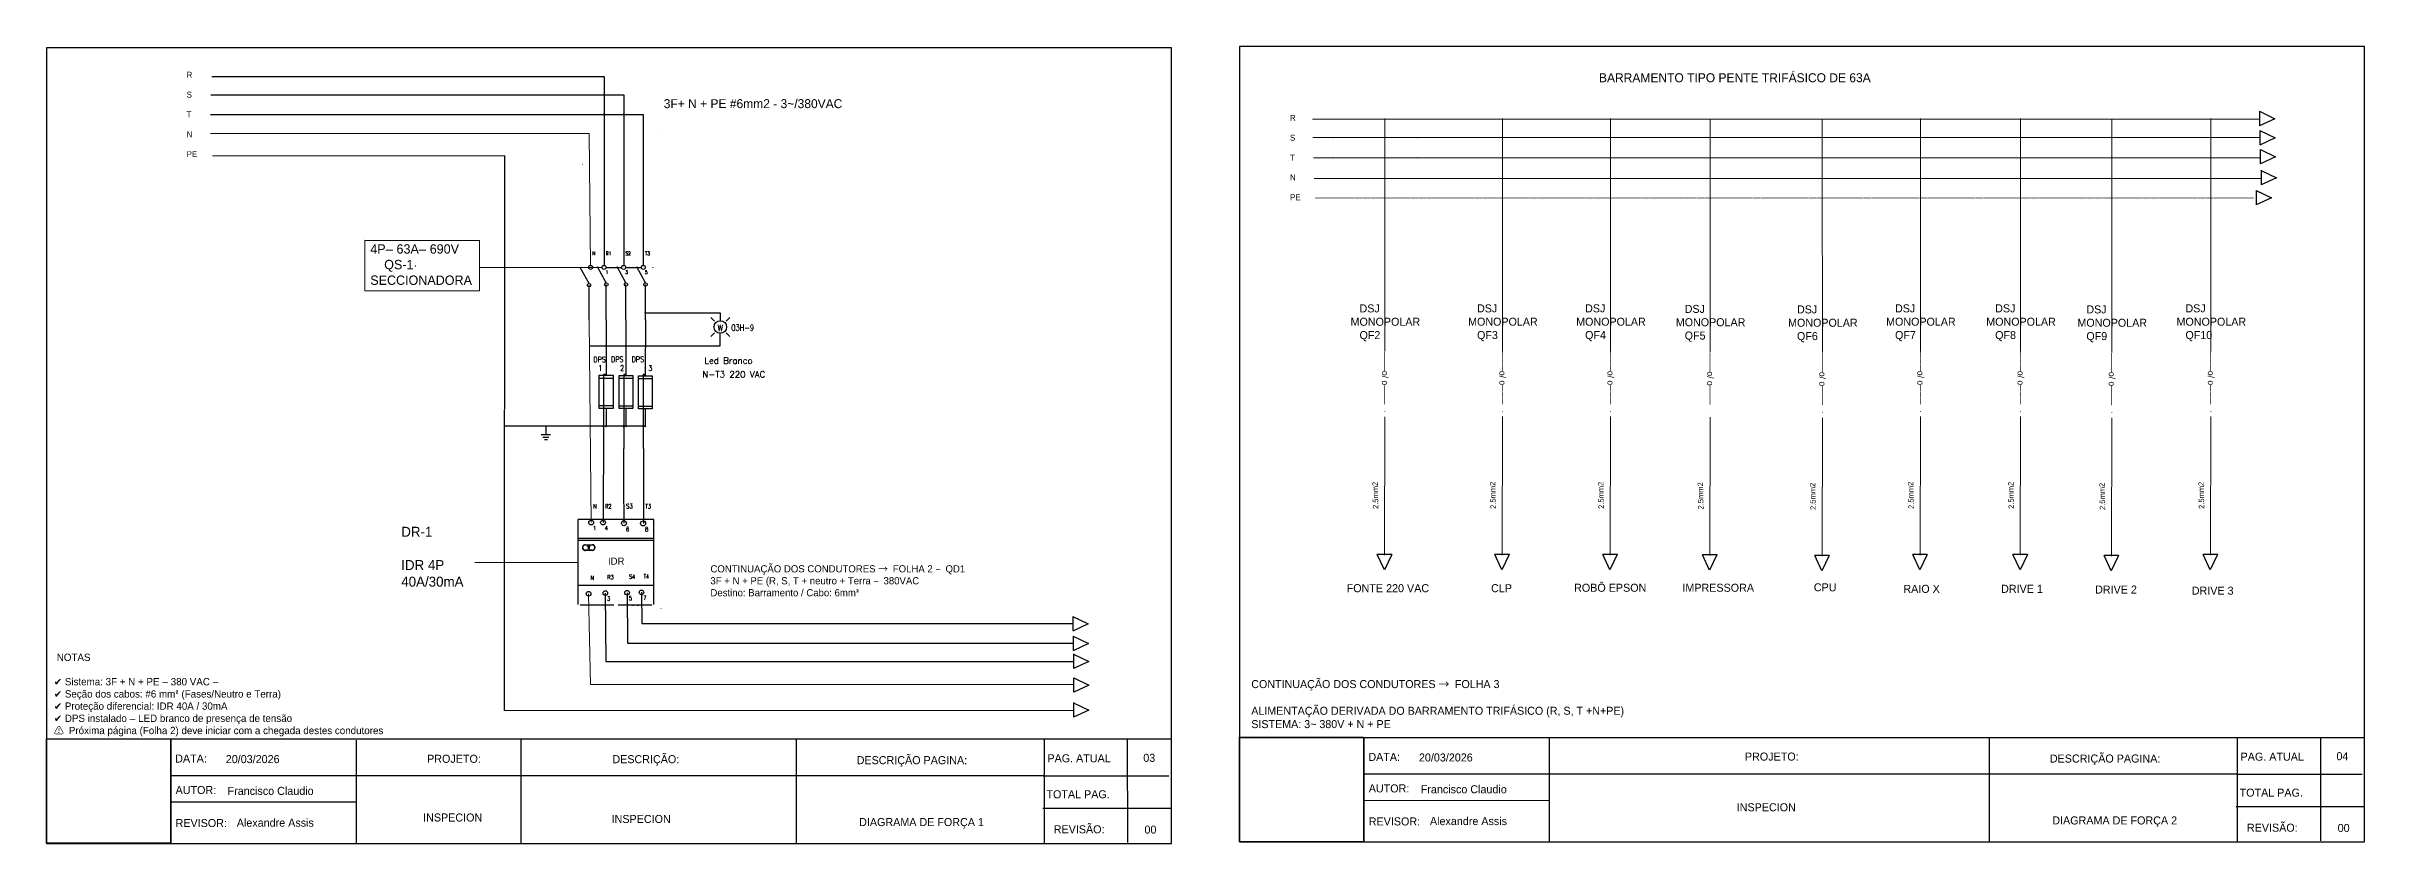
# Model space of a CAD drawing. Extents: x -891 to 6596, y -1 to 298.
# Drawn here: x 0 to 865, y 0 to 298 of the extents above; entities that cross this region are included whole.
import ezdxf
from ezdxf.enums import TextEntityAlignment as Align

# ---------------------------------------------------------------- set-up
doc = ezdxf.new("R2010")
doc.units = 0
doc.header["$MEASUREMENT"] = 0
doc.linetypes.add('HIDDEN2', pattern=[0.1875, 0.125, -0.0625])
for name, color, linetype in [('BLU_BLU', 7, 'Continuous'), ('DESC', 1, 'Continuous'), ('LOC', 8, 'Continuous'), ('POS', 3, 'Continuous'), ('RED_2.5mm^2', 1, 'Continuous'), ('SYMS', 7, 'Continuous'), ('TAGS', 51, 'Continuous'), ('TERMS', 4, 'Continuous')]:
    doc.layers.add(name, color=color, linetype=linetype)
doc.styles.add('WD', font='romans.shx')
picture_1 = doc.add_image_def('image1.png', size_in_pixel=(222, 187))

# ---------------------------------------------------------------- blocks, each defined once
blk = doc.blocks.new('VT0W02')
blk.add_circle((0, 0), 0.0699)
at = {"style": 'WD', "flags": 1}
for tag, p, height in [('X4TERM01', (-0.07, 0), 0.0125), ('X4TERMDESC01', (-0.055, -0.023), 0.025), ('X2TERMDESC01', (-0.006, 0.029), 0.025), ('STRIPSEQ', (0, 0), 0.00125), ('X2TERM01', (0, 0.07), 0.0125), ('X1TERMDESC01', (0.039, -0.003), 0.025), ('X1TERM01', (0.07, 0), 0.0125), ('LINKTERM', (0, -0.002), 0.00125), ('X8TERM01', (0, -0.07), 0.0125), ('X8TERMDESC01', (0, -0.054), 0.025)]:
    blk.add_attdef(tag, p, '', height=height, dxfattribs=at)
at = {"linetype": 'Continuous', "style": 'WD'}
for tag, p, height, width, flags in [('WIRENO', (0.062, 0.094), 0.125, 0.8, 8), ('TAGSTRIP', (0.053, -0.229), 0.125, 0.9, 8), ('DESC2', (0.053, -0.541), 0.125, 0.8, 8), ('DESC3', (0.053, -0.698), 0.125, 0.8, 8), ('CAT', (0.213, -0.406), 0.109, 0.8, 1)]:
    blk.add_attdef(tag, p, '', height=height, dxfattribs=dict(at, width=width, flags=flags))
at = {"style": 'WD'}
for tag, p, width in [('INST', (0.062, 0.42), 0.7), ('LOC', (0.062, 0.25), 0.7), ('DESC1', (0.053, -0.385), 0.8)]:
    blk.add_attdef(tag, p, '', height=0.125, dxfattribs=dict(at, width=width))
at = {"linetype": 'Continuous', "style": 'WD', "width": 0.8, "flags": 1}
blk.add_attdef('MFG', text='', height=0.109, dxfattribs=at).set_placement((0.088, -0.406), align=Align.RIGHT)
at = {"style": 'WD', "width": 0.7, "flags": 1}
blk.add_attdef('ASSYCODE', (0.062, -0.281), '', height=0.01, dxfattribs=at)
blk = doc.blocks.new('VFU0')
for p, q in [((-0.078, -0.188), (-0.078, 0.188)), ((-0.078, 0.188), (0.078, 0.188)), ((-0.078, 0.156), (0.078, 0.156)), ((0.078, 0.188), (0.078, -0.188)), ((-0.078, -0.156), (0.078, -0.156)), ((0.078, -0.188), (-0.078, -0.188))]:
    blk.add_line(p, q)
at = {"linetype": 'Continuous', "style": 'WD'}
for tag, height, flags, p in [('TERM01', 0.0625, 8, (-0.055, 0.207)), ('ASSYCODE', 0.01, 9, (-0.078, -0.105)), ('MFG', 0.01, 9, (-0.08, -0.088)), ('CAT', 0.01, 9, (-0.08, -0.073))]:
    blk.add_attdef(tag, text='', height=height, dxfattribs=dict(at, flags=flags)).set_placement(p, align=Align.RIGHT)
at = {"style": 'WD', "width": 0.7}
blk.add_attdef('RATING1', text='', height=0.0938, rotation=90, dxfattribs=at).set_placement((0, 0), align=Align.MIDDLE_CENTER)
at = {"color": 7, "style": 'WD', "flags": 1}
for tag, p in [('X2TERM01', (0, 0.188)), ('X8TERM02', (0, -0.188))]:
    blk.add_attdef(tag, p, '', height=0.01, dxfattribs=at)
at = {"style": 'WD', "width": 0.7}
for tag, p in [('INST', (0.185, 0.163)), ('LOC', (0.185, 0.078)), ('DESC1', (0.18, -0.103)), ('DESC2', (0.18, -0.197)), ('DESC3', (0.18, -0.281))]:
    blk.add_attdef(tag, p, '', height=0.0625, dxfattribs=at)
at = {"linetype": 'Continuous', "style": 'WD', "flags": 8}
blk.add_attdef('TERM02', text='', height=0.0625, dxfattribs=at).set_placement((-0.041, -0.213), align=Align.TOP_RIGHT)
at = {"style": 'WD', "flags": 9}
blk.add_attdef('FAMILY', text='', height=0.01, dxfattribs=at).set_placement((-0.08, -0.036), align=Align.RIGHT)
blk = doc.blocks.new('VLT1W')
for p, q in [((-0.115, 0.115), (-0.186, 0.186)), ((0.115, 0.115), (0.186, 0.186)), ((-0.115, -0.115), (-0.186, -0.186)), ((0.115, -0.115), (0.186, -0.186))]:
    blk.add_line(p, q)
blk.add_circle((0, 0), 0.125)
at = {"linetype": 'Continuous', "style": 'WD'}
for tag, height, flags, p in [('TERM01', 0.125, 8, (-0.031, 0.219)), ('MFG', 0.01, 9, (-0.221, -0.149)), ('CAT', 0.01, 9, (-0.221, -0.134))]:
    blk.add_attdef(tag, text='', height=height, dxfattribs=dict(at, flags=flags)).set_placement(p, align=Align.RIGHT)
at = {"style": 'WD'}
blk.add_attdef('COLOR', text='', height=0.125, dxfattribs=at).set_placement((0, 0), align=Align.MIDDLE)
at = {"style": 'WD', "flags": 1}
for tag, p in [('X2TERM01', (0, 0.125)), ('X8TERM02', (0, -0.125))]:
    blk.add_attdef(tag, p, '', height=0.0125, dxfattribs=at)
at = {"style": 'WD'}
for tag, p, width in [('TAG1', (0.2, -0.098), 0.9), ('DESC1', (-0.256, -0.931), 0.9), ('WDTAGALT', (-0.25, -1.25), 0.7)]:
    blk.add_attdef(tag, p, '', height=0.125, dxfattribs=dict(at, width=width))
at = {"linetype": 'Continuous', "style": 'WD', "flags": 8}
blk.add_attdef('TERM02', text='', height=0.125, dxfattribs=at).set_placement((-0.031, -0.219), align=Align.TOP_RIGHT)
at = {"linetype": 'Continuous', "style": 'WD', "flags": 9}
blk.add_attdef('ASSYCODE', text='', height=0.01, dxfattribs=at).set_placement((-0.24, -0.093), align=Align.CENTER)
at = {"style": 'WD', "flags": 9}
blk.add_attdef('FAMILY', text='', height=0.01, dxfattribs=at).set_placement((-0.219, -0.117), align=Align.RIGHT)
at = {"style": 'WD'}
for tag, width, p in [('INST', 0.7, (0.281, -0.147)), ('LOC', 0.7, (0.281, -0.317)), ('DESC2', 0.9, (-0.256, -0.963))]:
    blk.add_attdef(tag, text='', height=0.125, dxfattribs=dict(at, width=width)).set_placement(p, align=Align.TOP_LEFT)
blk = doc.blocks.new('WDDOT')
for radius in [0.72, 0.449, 0.223]:
    blk.add_circle((0, 0), radius)
blk = doc.blocks.new('VGND2')
for p, q in [((0.09375, 0), (-0.09375, 0)), ((-0.0625, -0.046875), (0.0625, -0.046875)), ((-0.03125, -0.09375), (0.03125, -0.09375))]:
    blk.add_line(p, q)
at = {"style": 'WD', "flags": 1}
blk.add_attdef('X2TERM01', (0, 0), '', height=0.01, dxfattribs=at)

msp = doc.modelspace()

# ---------------------------------------------------------------- linework, layer by layer
for p, q in [((420, 297), (0, 297)), ((0, 297), (0, 0)), ((420, 0), (420, 297)), ((865.431, 297.604), (445.431, 297.604)), ((445.431, 297.604), (445.431, 0.604)), ((865.431, 0.604), (865.431, 297.604)), ((202.569, 209.1), (199.287, 215.008)), ((202.569, 195.315), (202.569, 208.444)), ((209.01, 209.339), (205.728, 215.247)), ((209.01, 195.554), (209.01, 208.683)), ((216.338, 209.339), (213.056, 215.247)), ((216.338, 195.554), (216.338, 208.683)), ((223.666, 209.339), (220.383, 215.247)), ((223.666, 195.554), (223.666, 208.683)), ((46.549, 0.12), (46.549, 38.761)), ((115.731, -0.068), (115.722, 38.602)), ((177.172, 0.025), (177.188, 38.737)), ((280, 0), (279.986, 38.834)), ((403.651, 0.332), (403.627, 39.058)), ((491.981, 0.724), (491.98, 39.365)), ((561.162, 0.536), (561.153, 39.206)), ((725.431, 0.604), (725.418, 39.438)), ((849.083, 0.937), (849.059, 39.663)), ((0, 0), (420, 0)), ((445.431, 0.604), (865.431, 0.604))]:
    msp.add_line(p, q)
at = {"color": 242, "true_color": 0xcd2027}
for p, q in [((826.18, 273.393), (826.18, 267.98)), ((826.2, 273.361), (831.893, 270.603)), ((831.893, 270.603), (826.2, 267.96)), ((826.327, 266.19), (826.327, 260.777)), ((826.347, 266.158), (832.04, 263.4)), ((832.04, 263.4), (826.347, 260.756)), ((826.474, 259.134), (826.474, 253.72)), ((826.494, 259.102), (832.187, 256.344)), ((832.187, 256.344), (826.494, 253.7)), ((499.473, 102.188), (496.828, 107.88)), ((502.261, 107.902), (496.848, 107.9)), ((502.229, 107.881), (499.473, 102.188)), ((543.344, 102.21), (540.699, 107.902)), ((546.133, 107.924), (540.719, 107.922)), ((546.101, 107.903), (543.344, 102.21)), ((583.683, 102.21), (581.037, 107.902)), ((586.471, 107.924), (581.057, 107.922)), ((586.439, 107.903), (583.683, 102.21)), ((620.873, 102.013), (618.228, 107.705)), ((623.661, 107.727), (618.248, 107.725)), ((623.629, 107.707), (620.873, 102.013)), ((662.786, 101.816), (660.14, 107.508)), ((665.574, 107.531), (660.161, 107.529)), ((665.542, 107.51), (662.786, 101.816)), ((699.386, 102.21), (696.74, 107.902)), ((702.174, 107.924), (696.76, 107.922)), ((702.142, 107.903), (699.386, 102.21)), ((736.773, 102.21), (734.127, 107.902)), ((739.561, 107.924), (734.147, 107.922)), ((739.529, 107.903), (736.773, 102.21)), ((770.815, 101.816), (768.169, 107.508)), ((773.603, 107.531), (768.189, 107.529)), ((773.571, 107.51), (770.815, 101.816)), ((807.808, 102.21), (805.163, 107.902)), ((810.597, 107.924), (805.183, 107.922)), ((810.565, 107.903), (807.808, 102.21)), ((383.125, 84.745), (383.125, 79.332)), ((383.146, 84.713), (388.839, 81.955)), ((388.839, 81.955), (383.146, 79.312)), ((383.32, 77.409), (383.32, 71.995)), ((383.34, 77.377), (389.033, 74.619)), ((389.033, 74.619), (383.34, 71.975)), ((383.375, 70.745), (383.375, 65.331)), ((383.396, 70.713), (389.089, 67.954)), ((389.089, 67.954), (383.396, 65.311))]:
    msp.add_line(p, q, dxfattribs=at)
at = {"color": 146, "true_color": 0x105689}
for p, q in [((826.769, 251.337), (826.769, 245.923)), ((826.789, 251.304), (832.482, 248.546)), ((832.482, 248.546), (826.789, 245.903)), ((383.478, 61.893), (383.478, 56.479)), ((383.499, 61.861), (389.191, 59.102)), ((389.191, 59.102), (383.499, 56.459))]:
    msp.add_line(p, q, dxfattribs=at)
at = {"color": 114, "true_color": 0x139b48}
for p, q in [((824.921, 243.845), (824.921, 238.432)), ((824.941, 243.813), (830.634, 241.055)), ((830.634, 241.055), (824.941, 238.412)), ((383.455, 52.574), (383.455, 47.16)), ((383.476, 52.542), (389.168, 49.784)), ((389.168, 49.784), (383.476, 47.14))]:
    msp.add_line(p, q, dxfattribs=at)
at = {"color": 7, "linetype": 'Continuous'}
for p, q in [((198.503, 89.197), (198.503, 121.01)), ((226.781, 121.01), (198.503, 121.01)), ((198.503, 113.94), (226.781, 113.94)), ((226.781, 113.155), (198.503, 113.155)), ((226.781, 89.197), (226.781, 121.01)), ((201.154, 111.523), (203.746, 111.523)), ((201.154, 111.444), (203.749, 111.444)), ((203.749, 109.481), (201.154, 109.481)), ((203.746, 109.402), (201.154, 109.402)), ((202.019, 110.811), (202.019, 110.981)), ((202.019, 110.981), (202.885, 110.981)), ((202.348, 110.811), (202.019, 110.811)), ((202.348, 109.944), (202.348, 110.811)), ((202.554, 109.944), (202.348, 109.944)), ((202.554, 110.811), (202.554, 109.944)), ((202.885, 110.811), (202.554, 110.811)), ((202.885, 110.981), (202.885, 110.811)), ((226.781, 96.267), (198.503, 96.267)), ((206.386, 88.991), (199.294, 89.001)), ((211.842, 89.001), (206.363, 89.001)), ((206.538, 89.001), (206.538, 89.197)), ((220.534, 89.002), (213.433, 89.001)), ((219.087, 89.001), (219.087, 89.197)), ((219.297, 89.197), (219.297, 89.001)), ((220.475, 89.001), (220.475, 89.197)), ((225.981, 89.001), (220.502, 89.001)), ((220.677, 89.001), (220.677, 89.197))]:
    msp.add_line(p, q, dxfattribs=at)
at = {"linetype": 'Continuous'}
for p, q in [((0.159, 39.015), (419.998, 39.017)), ((372.463, 39.02), (372.468, -0.055)), ((445.591, 39.619), (865.429, 39.622)), ((817.894, 39.624), (817.899, 0.549)), ((372.168, 25.26), (46.352, 25.223)), ((372.109, 25.285), (419.028, 25.285)), ((817.599, 25.864), (491.783, 25.827)), ((817.541, 25.889), (864.459, 25.889)), ((46.446, 15.485), (115.726, 15.5)), ((372.019, 13.202), (419.84, 13.202)), ((491.878, 16.09), (561.158, 16.104)), ((817.451, 13.806), (865.271, 13.806))]:
    msp.add_line(p, q, dxfattribs=at)
for centre in [(202.569, 208.444), (209.01, 208.683), (216.338, 208.683), (223.666, 208.683)]:
    msp.add_circle(centre, 0.656)
at = {"color": 7, "linetype": 'Continuous'}
for centre, radius, start, end in [((201.154, 110.462), 1.06, 89.999996, 270), ((201.154, 110.462), 0.982, 90, 270), ((203.746, 110.462), 1.06, 270, 89.967038), ((203.749, 110.462), 0.982, 270, 90), ((219.051, 89.197), 0.314, 216.147204, 321.317813), ((220.72, 89.197), 0.314, 218.682187, 323.852922)]:
    msp.add_arc(centre, radius, start, end, dxfattribs=at)
at = {"layer": 'BLU_BLU', "color": 242, "lineweight": 60, "true_color": 0xcd2027}
msp.add_line((217.021, 103.182), (217.021, 103.182), dxfattribs=at)
at = {"layer": 'RED_2.5mm^2'}
for p, q in [((61.702, 286.401), (208.171, 286.401)), ((208.171, 286.401), (208.171, 215.848)), ((61.393, 279.453), (207.958, 279.453)), ((208.384, 279.453), (215.498, 279.453)), ((215.498, 279.453), (215.498, 215.848)), ((61.239, 272.116), (207.958, 272.116)), ((208.384, 272.116), (215.285, 272.116)), ((215.711, 272.116), (222.826, 272.116)), ((222.826, 272.116), (222.826, 215.848)), ((222.844, 147.504), (222.876, 119.492))]:
    msp.add_line(p, q, dxfattribs=at)
at = {"layer": 'RED_2.5mm^2', "color": 242, "lineweight": 18, "true_color": 0xcd2027}
for p, q in [((472.65, 270.454), (826.164, 270.46)), ((499.655, 263.754), (499.655, 270.628)), ((543.526, 263.776), (543.526, 270.65)), ((583.865, 263.776), (583.865, 270.65)), ((621.055, 263.58), (621.055, 270.453)), ((662.968, 263.383), (662.968, 270.256)), ((699.568, 263.776), (699.568, 270.65)), ((736.955, 263.776), (736.955, 270.65)), ((770.997, 263.383), (770.997, 270.256)), ((807.99, 263.776), (807.99, 270.65)), ((472.817, 263.531), (826.331, 263.536)), ((499.655, 256.247), (499.655, 263.654)), ((543.526, 256.269), (543.526, 263.676)), ((583.865, 256.269), (583.865, 263.676)), ((621.055, 256.072), (621.055, 263.48)), ((662.968, 255.876), (662.968, 263.283)), ((699.568, 256.269), (699.568, 263.676)), ((736.955, 256.269), (736.955, 263.676)), ((770.997, 255.876), (770.997, 263.283)), ((807.99, 256.269), (807.99, 263.676)), ((472.984, 256.023), (826.498, 256.029)), ((499.71, 183.674), (499.655, 256.147)), ((543.581, 183.696), (543.526, 256.169)), ((583.92, 183.696), (583.865, 256.169)), ((621.11, 183.5), (621.055, 255.972)), ((663.023, 183.303), (662.968, 255.776)), ((699.623, 183.696), (699.568, 256.169)), ((737.01, 183.696), (736.955, 256.169)), ((771.051, 183.303), (770.997, 255.776)), ((808.045, 183.696), (807.99, 256.169)), ((118.795, 225.455), (118.72, 225.455)), ((161.612, 225.104), (118.823, 225.104)), ((118.823, 225.104), (118.823, 206.352)), ((161.612, 220.923), (161.612, 225.104)), ((161.667, 206.352), (161.667, 220.923)), ((137.728, 215.777), (137.728, 215.471)), ((200.084, 215.095), (161.768, 215.095)), ((207.418, 215.095), (200.184, 215.095)), ((118.823, 206.352), (161.667, 206.352)), ((499.706, 159.336), (499.566, 107.661)), ((499.711, 161.252), (499.711, 161.178)), ((543.577, 159.358), (543.437, 107.683)), ((543.582, 161.274), (543.582, 161.2)), ((583.916, 159.358), (583.775, 107.683)), ((583.921, 161.274), (583.921, 161.2)), ((621.106, 159.162), (620.966, 107.487)), ((621.111, 161.077), (621.111, 161.003)), ((663.019, 158.965), (662.878, 107.29)), ((663.024, 160.881), (663.024, 160.806)), ((699.619, 159.358), (699.478, 107.683)), ((699.624, 161.274), (699.624, 161.2)), ((737.006, 159.358), (736.865, 107.683)), ((737.011, 161.274), (737.011, 161.2)), ((771.048, 158.965), (770.907, 107.29)), ((771.053, 160.881), (771.053, 160.806)), ((808.041, 159.358), (807.901, 107.683)), ((808.046, 161.274), (808.046, 161.2)), ((499.522, 107.897), (499.674, 107.897)), ((543.393, 107.919), (543.545, 107.919)), ((583.732, 107.919), (583.883, 107.919)), ((620.922, 107.722), (621.074, 107.722)), ((662.835, 107.525), (662.986, 107.525)), ((699.435, 107.919), (699.586, 107.919)), ((736.822, 107.919), (736.973, 107.919)), ((770.864, 107.525), (771.015, 107.525)), ((807.857, 107.919), (808.009, 107.919))]:
    msp.add_line(p, q, dxfattribs=at)
at = {"layer": 'RED_2.5mm^2', "color": 146, "lineweight": 18, "true_color": 0x105689}
for p, q in [((61.236, 265.074), (202.629, 265.074)), ((202.629, 265.074), (203.144, 215.751)), ((229.61, 265.251), (229.61, 265.251)), ((473.279, 248.226), (826.793, 248.231)), ((226.332, 215.199), (226.332, 214.976)), ((202.569, 195.315), (203.357, 119.806)), ((202.413, 93.243), (203.077, 59.324)), ((229.388, 87.672), (229.539, 87.672)), ((203.077, 59.324), (383.394, 59.324))]:
    msp.add_line(p, q, dxfattribs=at)
at = {"layer": 'RED_2.5mm^2', "color": 114, "linetype": 'HIDDEN2', "lineweight": 18, "true_color": 0x139b48}
for p, q in [((171.211, 256.733), (61.896, 256.743)), ((200.134, 253.477), (200.29, 253.477)), ((610.079, 241.202), (610.016, 241.201)), ((824.919, 240.914), (824.856, 240.913)), ((170.922, 49.644), (383.455, 49.644)), ((383.453, 49.642), (383.39, 49.641))]:
    msp.add_line(p, q, dxfattribs=at)
at = {"layer": 'RED_2.5mm^2', "color": 114, "linetype": 'HIDDEN2', "true_color": 0x139b48}
msp.add_line((170.962, 256.733), (170.922, 49.644), dxfattribs=at)
at = {"layer": 'RED_2.5mm^2', "color": 242, "true_color": 0xcd2027}
for p, q in [((208.923, 214.992), (214.746, 214.992)), ((216.251, 214.992), (222.073, 214.992)), ((208.987, 195.554), (208.987, 185.174)), ((216.335, 195.554), (216.335, 185.131)), ((223.623, 195.554), (223.623, 185.09)), ((223.666, 198.141), (235.47, 198.141)), ((235.419, 198.141), (251.573, 198.141)), ((251.573, 198.141), (251.573, 195.178)), ((208.963, 185.174), (208.963, 174.793)), ((216.331, 185.131), (216.331, 174.707)), ((223.581, 185.09), (223.581, 174.626)), ((208.701, 175.055), (208.018, 175.055)), ((208.018, 175.055), (208.018, 155.901)), ((208.963, 174.793), (208.622, 175.134)), ((215.905, 175.133), (215.498, 175.133)), ((215.498, 175.133), (215.498, 155.944)), ((216.331, 174.707), (215.905, 175.133)), ((222.482, 174.788), (222.482, 174.788)), ((223.155, 175.052), (222.826, 175.052)), ((222.826, 175.052), (222.826, 155.944)), ((223.581, 174.626), (223.155, 175.052)), ((208.018, 155.56), (207.781, 119.806)), ((215.482, 147.446), (215.482, 133.769)), ((215.498, 155.518), (215.498, 147.446)), ((222.826, 155.518), (222.826, 147.446)), ((215.466, 133.769), (215.603, 119.563))]:
    msp.add_line(p, q, dxfattribs=at)
at = {"layer": 'RED_2.5mm^2', "color": 146, "true_color": 0x105689}
for p, q in [((251.573, 185.776), (251.573, 190.474)), ((202.668, 185.79), (208.757, 185.79)), ((209.183, 185.779), (216.123, 185.779)), ((216.547, 185.776), (223.41, 185.776)), ((223.836, 185.776), (235.47, 185.776)), ((235.245, 185.78), (251.573, 185.776))]:
    msp.add_line(p, q, dxfattribs=at)
at = {"layer": 'RED_2.5mm^2', "color": 114, "true_color": 0x139b48}
for p, q in [((208.963, 162.45), (208.963, 155.731)), ((216.331, 162.364), (216.331, 155.731)), ((223.581, 162.283), (223.581, 155.731)), ((186.42, 155.677), (186.42, 152.544))]:
    msp.add_line(p, q, dxfattribs=at)
at = {"layer": 'RED_2.5mm^2', "color": 114, "linetype": 'Continuous', "true_color": 0x139b48}
msp.add_line((223.469, 155.743), (170.912, 155.743), dxfattribs=at)
at = {"layer": 'RED_2.5mm^2', "color": 7, "lineweight": 18}
msp.add_line((198.264, 104.927), (159.948, 104.927), dxfattribs=at)
at = {"layer": 'RED_2.5mm^2', "color": 244, "true_color": 0x991b1e}
for p, q in [((208.641, 93.475), (208.809, 67.935)), ((216.768, 93.618), (216.867, 74.813)), ((222.144, 93.764), (222.297, 82.173)), ((222.297, 82.173), (383.079, 82.139)), ((216.867, 74.813), (383.163, 74.813)), ((208.809, 67.935), (383.283, 67.935))]:
    msp.add_line(p, q, dxfattribs=at)
at = {"layer": 'RED_2.5mm^2'}
for centre in [(208.171, 279.453), (208.171, 272.116), (215.498, 272.116)]:
    msp.add_arc(centre, 0.213, 0, 180, dxfattribs=at)
at = {"layer": 'RED_2.5mm^2', "color": 146, "lineweight": 18, "true_color": 0x105689}
for centre, start, end in [((208.171, 265.074), 0, 180), ((215.498, 265.074), 0, 180), ((222.826, 265.074), 0, 180), ((229.61, 185.776), 90, 270)]:
    msp.add_arc(centre, 0.05, start, end, dxfattribs=at)
at = {"layer": 'RED_2.5mm^2', "color": 242, "lineweight": 18, "true_color": 0xcd2027}
for centre, start, end in [((480.308, 263.531), 90, 270), ((511.93, 263.531), 90, 270), ((480.308, 256.024), 90, 270), ((511.93, 256.024), 90, 270), ((200.134, 215.095), 0, 180)]:
    msp.add_arc(centre, 0.05, start, end, dxfattribs=at)
at = {"layer": 'RED_2.5mm^2', "color": 146, "true_color": 0x105689}
for centre, start, end in [((208.97, 185.79), 356.824436, 179.956019), ((216.335, 185.776), 0, 180), ((223.623, 185.776), 0, 180)]:
    msp.add_arc(centre, 0.213, start, end, dxfattribs=at)
at = {"layer": 'RED_2.5mm^2', "color": 242, "true_color": 0xcd2027}
for centre, radius in [((208.018, 155.731), 0.171), ((215.498, 155.731), 0.213), ((222.826, 155.731), 0.213)]:
    msp.add_arc(centre, radius, 90, 270, dxfattribs=at)

# ---------------------------------------------------------------- block references
at = {"layer": 'SYMS'}
ref = msp.add_blockref('VT0W02', (203.131, 215.093), dxfattribs=dict(at, xscale=10.77317951375702, yscale=10.77317951375702, zscale=10.77317951375702))
ref.add_attrib('INST', 'N', (203.805, 219.614), dxfattribs={"layer": 'LOC', "height": 1.347, "style": 'WD', "width": 0.7})
ref = msp.add_blockref('VT0W02', (208.171, 215.095), dxfattribs=dict(at, xscale=10.77317951375702, yscale=10.77317951375702, zscale=10.77317951375702))
ref.add_attrib('INST', 'R1', (208.844, 219.615), dxfattribs={"layer": 'LOC', "height": 1.3466, "style": 'WD', "width": 0.7})
ref.add_attrib('TAGSTRIP', '1', (208.744, 212.629), dxfattribs={"layer": 'TAGS', "linetype": 'Continuous', "height": 1.347, "style": 'WD', "width": 0.9, "flags": 8})
ref = msp.add_blockref('VT0W02', (215.498, 215.095), dxfattribs=dict(at, xscale=10.77317951375678, yscale=10.77317951375678, zscale=10.77317951375678))
ref.add_attrib('INST', 'S2', (216.172, 219.615), dxfattribs={"layer": 'LOC', "height": 1.3466, "style": 'WD', "width": 0.7})
ref.add_attrib('TAGSTRIP', '3', (216.071, 212.629), dxfattribs={"layer": 'TAGS', "linetype": 'Continuous', "height": 1.347, "style": 'WD', "width": 0.9, "flags": 8})
ref = msp.add_blockref('VT0W02', (222.826, 215.095), dxfattribs=dict(at, xscale=10.77317951375678, yscale=10.77317951375678, zscale=10.77317951375678))
ref.add_attrib('INST', 'T3', (223.499, 219.615), dxfattribs={"layer": 'LOC', "height": 1.3466, "style": 'WD', "width": 0.7})
ref.add_attrib('TAGSTRIP', '5', (223.399, 212.629), dxfattribs={"layer": 'TAGS', "linetype": 'Continuous', "height": 1.347, "style": 'WD', "width": 0.9, "flags": 8})
at = {"layer": 'SYMS', "color": 242, "true_color": 0xcd2027, "xscale": 0.167671889435758, "yscale": 0.167671889435758, "zscale": 0.167671889435758}
for p in [(223.666, 198.141), (186.437, 155.798), (208.963, 155.731), (216.331, 155.731), (223.581, 155.731)]:
    msp.add_blockref('WDDOT', p, dxfattribs=at)
at = {"layer": 'SYMS', "color": 242, "true_color": 0xcd2027}
ref = msp.add_blockref('VLT1W', (251.573, 192.826), dxfattribs=dict(at, xscale=18.8144380348078, yscale=18.8144380348078, zscale=18.8144380348078))
ref.add_attrib('INST', 'W', dxfattribs={"layer": 'LOC', "height": 2.352, "style": 'WD', "width": 0.7}).set_placement((250.635, 193.659), align=Align.TOP_LEFT)
ref.add_attrib('TERM02', 'Led Branco', dxfattribs={"layer": 'TERMS', "linetype": 'Continuous', "height": 2.3518, "style": 'WD', "flags": 8}).set_placement((263.656, 181.465), align=Align.TOP_RIGHT)
ref.add_attrib('TERM01', 'N-T3 220 VAC', dxfattribs={"layer": 'TERMS', "linetype": 'Continuous', "height": 2.3518, "style": 'WD', "flags": 8}).set_placement((268.357, 173.95), align=Align.RIGHT)
ref.add_attrib('LOC', '03H-9', dxfattribs={"layer": 'LOC', "height": 2.3518, "style": 'WD', "width": 0.7}).set_placement((255.698, 193.727), align=Align.TOP_LEFT)
ref = msp.add_blockref('VFU0', (216.331, 168.536), dxfattribs=dict(at, xscale=32.91459285637539, yscale=32.91459285637539, zscale=32.91459285637539))
ref.add_attrib('DESC3', '2', (214.151, 176.51), dxfattribs={"layer": 'DESC', "height": 2.057, "style": 'WD', "width": 0.7})
ref.add_attrib('DESC1', 'DPS', (210.767, 179.74), dxfattribs={"layer": 'DESC', "height": 2.0572, "style": 'WD', "width": 0.7})
ref = msp.add_blockref('VFU0', (223.581, 168.454), dxfattribs=dict(at, xscale=32.91459285637539, yscale=32.91459285637539, zscale=32.91459285637539))
ref.add_attrib('DESC3', '3', (224.69, 176.428), dxfattribs={"layer": 'DESC', "height": 2.057, "style": 'WD', "width": 0.7})
ref.add_attrib('DESC1', 'DPS', (218.447, 179.74), dxfattribs={"layer": 'DESC', "height": 2.0572, "style": 'WD', "width": 0.7})
ref = msp.add_blockref('VFU0', (208.963, 168.622), dxfattribs=dict(at, xscale=32.91459285637539, yscale=32.91459285637539, zscale=32.91459285637539))
ref.add_attrib('DESC3', 'DPS', (204.171, 179.65), dxfattribs={"layer": 'DESC', "height": 2.0572, "style": 'WD', "width": 0.7})
ref.add_attrib('DESC2', '1', (205.972, 176.491), dxfattribs={"layer": 'DESC', "height": 2.057, "style": 'WD', "width": 0.7})
at = {"layer": 'SYMS', "color": 114, "lineweight": 60, "true_color": 0x139b48, "xscale": 18.42298415472163, "yscale": 18.42298415472163, "zscale": 18.42298415472163}
msp.add_blockref('VGND2', (186.465, 152.544), dxfattribs=at)
at = {"layer": 'SYMS'}
ref = msp.add_blockref('VT0W02', (203.357, 119.806), dxfattribs=dict(at, xscale=12.63217909079261, yscale=12.63217909079261, zscale=12.63217909079261))
ref.add_attrib('INST', 'N', (204.147, 125.106), dxfattribs={"layer": 'LOC', "height": 1.579, "style": 'WD', "width": 0.7})
ref.add_attrib('TAGSTRIP', '1', (204.029, 116.915), dxfattribs={"layer": 'TAGS', "linetype": 'Continuous', "height": 1.579, "style": 'WD', "width": 0.9, "flags": 8})
ref = msp.add_blockref('VT0W02', (207.781, 119.806), dxfattribs=dict(at, xscale=12.63217909079283, yscale=12.63217909079283, zscale=12.63217909079283))
ref.add_attrib('INST', 'R2', (208.57, 125.107), dxfattribs={"layer": 'LOC', "height": 1.579, "style": 'WD', "width": 0.7})
ref.add_attrib('TAGSTRIP', '4', (208.453, 116.915), dxfattribs={"layer": 'TAGS', "linetype": 'Continuous', "height": 1.579, "style": 'WD', "width": 0.9, "flags": 8})
ref = msp.add_blockref('VT0W02', (215.603, 119.563), dxfattribs=dict(at, xscale=13.19026829142285, yscale=13.19026829142285, zscale=13.19026829142285))
ref.add_attrib('INST', 'S3', (216.428, 125.097), dxfattribs={"layer": 'LOC', "height": 1.6488, "style": 'WD', "width": 0.7})
ref.add_attrib('TAGSTRIP', '6', (216.305, 116.544), dxfattribs={"layer": 'TAGS', "linetype": 'Continuous', "height": 1.649, "style": 'WD', "width": 0.9, "flags": 8})
ref = msp.add_blockref('VT0W02', (222.737, 119.492), dxfattribs=dict(at, xscale=13.19026829142285, yscale=13.19026829142285, zscale=13.19026829142285))
ref.add_attrib('INST', 'T3', (223.561, 125.026), dxfattribs={"layer": 'LOC', "height": 1.6488, "style": 'WD', "width": 0.7})
ref.add_attrib('TAGSTRIP', '8', (223.438, 116.473), dxfattribs={"layer": 'TAGS', "linetype": 'Continuous', "height": 1.649, "style": 'WD', "width": 0.9, "flags": 8})
ref = msp.add_blockref('VT0W02', (202.413, 93.243), dxfattribs=dict(at, xscale=12.36696213712445, yscale=12.36696213712445, zscale=12.36696213712445))
ref.add_attrib('INST', 'N', (203.186, 98.432), dxfattribs={"layer": 'LOC', "height": 1.546, "style": 'WD', "width": 0.7})
ref = msp.add_blockref('VT0W02', (208.641, 93.475), dxfattribs=dict(at, xscale=12.3669621371258, yscale=12.3669621371258, zscale=12.3669621371258))
ref.add_attrib('INST', 'R3', (209.414, 98.664), dxfattribs={"layer": 'LOC', "height": 1.5459, "style": 'WD', "width": 0.7})
ref.add_attrib('TAGSTRIP', '3', (209.299, 90.645), dxfattribs={"layer": 'TAGS', "linetype": 'Continuous', "height": 1.546, "style": 'WD', "width": 0.9, "flags": 8})
ref = msp.add_blockref('VT0W02', (216.768, 93.618), dxfattribs=dict(at, xscale=12.3669621371258, yscale=12.3669621371258, zscale=12.3669621371258))
ref.add_attrib('INST', 'S4', (217.541, 98.807), dxfattribs={"layer": 'LOC', "height": 1.5459, "style": 'WD', "width": 0.7})
ref.add_attrib('TAGSTRIP', '5', (217.425, 90.788), dxfattribs={"layer": 'TAGS', "linetype": 'Continuous', "height": 1.546, "style": 'WD', "width": 0.9, "flags": 8})
ref = msp.add_blockref('VT0W02', (222.144, 93.764), dxfattribs=dict(at, xscale=12.3669621371258, yscale=12.3669621371258, zscale=12.3669621371258))
ref.add_attrib('INST', 'T4', (222.917, 98.954), dxfattribs={"layer": 'LOC', "height": 1.5459, "style": 'WD', "width": 0.7})
ref.add_attrib('TAGSTRIP', '7', (222.802, 90.934), dxfattribs={"layer": 'TAGS', "linetype": 'Continuous', "height": 1.546, "style": 'WD', "width": 0.9, "flags": 8})

# ---------------------------------------------------------------- texts
for s, p in [('FONTE 220 VAC ', (485.412, 93.807)), ('CLP', (539.312, 93.807)), ('ROBÔ EPSON', (570.304, 93.975)), ('IMPRESSORA', (610.729, 93.975)), ('CPU', (659.808, 94.132)), ('RAIO X', (693.237, 93.552)), ('DRIVE 1', (729.717, 93.572)), ('DRIVE 2', (764.806, 93.299)), ('DRIVE 3', (800.892, 92.892)), ('DATA:', (48.07, 30.212)), ('20/03/2026', (66.951, 29.997)), ('PROJETO:', (142.113, 30.111)), ('DESCRIÇÃO:', (211.276, 29.967)), ('DESCRIÇÃO PAGINA:', (302.484, 29.6)), ('PAG. ATUAL', (373.69, 30.295)), ('03', (409.48, 30.477)), ('DATA:', (493.502, 30.816)), ('20/03/2026', (512.383, 30.602)), ('PROJETO:', (634.079, 30.933)), ('DESCRIÇÃO PAGINA:', (747.916, 30.204)), ('PAG. ATUAL', (819.121, 30.9)), ('04', (854.911, 31.081)), ('AUTOR:', (48.218, 18.454)), ('Francisco Claudio', (67.637, 18.125)), ('TOTAL PAG.', (373.327, 16.86)), ('AUTOR:', (493.649, 19.058)), ('Francisco Claudio', (513.068, 18.73)), ('TOTAL PAG.', (818.758, 17.464)), ('REVISOR:', (48.218, 6.125)), ('Alexandre Assis', (71.063, 6.253)), ('INSPECION', (140.628, 8.194)), ('INSPECION', (210.998, 7.646)), ('DIAGRAMA DE FORÇA 1', (303.402, 6.491)), ('REVISOR:', (493.649, 6.73)), ('Alexandre Assis', (516.495, 6.858)), ('INSPECION', (631.018, 12.007)), ('DIAGRAMA DE FORÇA 2', (748.833, 7.096)), ('REVISÃO:', (376.052, 3.788)), ('00', (409.931, 3.684)), ('REVISÃO:', (821.483, 4.392)), ('00', (855.363, 4.288))]:
    msp.add_text(s, height=3).set_placement(p)
at = {"attachment_point": 1}
for s, width, gutter_width, insert, char_height in [('    R \\P\\P    S \\P\\P    T  \\P\\P    N \\P\\P    PE  ', 43.93706, 11.111, (49.027, 288.104), 2.2221), ('    R \\P\\P    S \\P\\P    T  \\P\\P    N \\P\\P    PE  ', 43.93706, 11.111, (460.94, 272.02), 2.2221), ('{\\C7;DR-1 \\P\\PIDR 4P\\P40A/30mA}', 31.48246, 18.617, (132.456, 118.228), 3.7234), ('IDR', 0.00758, 13.397, (209.626, 106.736), 2.6794)]:
    msp.add_mtext_dynamic_manual_height_columns(s, width=width, gutter_width=gutter_width, heights=[0], dxfattribs=dict(at, insert=insert, char_height=char_height))
at = {"color": 242, "true_color": 0xcd2027, "char_height": 3.35418, "attachment_point": 1}
for s, insert, width in [('{\\C7;BARRAMENTO TIPO PENTE TRIFÁSICO DE 63A}', (579.605, 287.566), 128.68853), ('{\\C7;3F+ N + PE #6mm2 - 3~/380VAC}', (230.451, 277.888), 105.06969)]:
    msp.add_mtext(s, dxfattribs=dict(at, insert=insert, width=width))
at = {"color": 114, "linetype": 'HIDDEN2', "lineweight": 18, "true_color": 0x139b48, "insert": (473.627, 242.669), "char_height": 3, "width": 370.74634, "attachment_point": 1}
msp.add_mtext('{\\fArial|b0|i0|c0|p34;──────────────────────────────────────────────────────────────────────────────────────────────────────────────────────}', dxfattribs=at)
at = {"color": 242, "lineweight": 18, "true_color": 0xcd2027, "char_height": 2.98774, "width": 192.41075, "attachment_point": 1}
for s, insert in [('{\\C7;   DSJ \\PMONOPOLAR\\P   QF2}', (486.876, 201.256)), ('{\\C7;   DSJ \\PMONOPOLAR\\P   QF3}', (530.747, 201.278)), ('{\\C7;   DSJ \\PMONOPOLAR\\P   QF4}', (571.086, 201.278)), ('{\\C7;   DSJ \\PMONOPOLAR\\P   QF5}', (608.276, 201.081)), ('{\\C7;   DSJ \\PMONOPOLAR\\P   QF6}', (650.189, 200.884)), ('{\\C7;   DSJ \\PMONOPOLAR\\P   QF7}', (686.789, 201.278)), ('{\\C7;   DSJ \\PMONOPOLAR\\P   QF8}', (724.176, 201.278)), ('{\\C7;   DSJ \\PMONOPOLAR\\P   QF9}', (758.218, 200.884)), ('{\\C7;   DSJ \\PMONOPOLAR\\P   QF10}', (795.211, 201.278)), ('{\\C7;CONTINUAÇÃO DOS CONDUTORES \\fSimSun|b0|i0|c134|p2;→ \\Ftxt|c0;FOLHA 3\\P\\PALIMENTAÇÃO DERIVADA DO BARRAMENTO TRIFÁSICO (R, S, T +N+PE)\\PSISTEMA: 3~ 380V + N + PE}', (449.79, 60.995))]:
    msp.add_mtext(s, dxfattribs=dict(at, insert=insert))
at = {"color": 242, "true_color": 0xcd2027, "char_height": 2.03107, "width": 12.9894, "attachment_point": 1, "rotation": 91.10241}
for insert in [(495.206, 124.872), (539.077, 124.894), (579.416, 124.894), (616.606, 124.698), (658.519, 124.501), (695.119, 124.894), (732.506, 124.894), (766.547, 124.501), (803.541, 124.894)]:
    msp.add_mtext('{\\C7;2.5mm2 }', dxfattribs=dict(at, insert=insert))
at = {"linetype": 'Continuous', "attachment_point": 1}
for s, insert, char_height, width in [('CONTINUAÇÃO DOS CONDUTORES {\\fSimSun|b0|i0|c134|p2;→ }FOLHA 2 {\\fSimSun|b0|i0|c0|p2;– }QD1^J3F + N + PE (R, S, T + neutro + Terra {\\fSimSun|b0|i0|c0|p2;– }380VAC ^JDestino: Barramento / Cabo: 6mm{\\fISOCPEUR|b0|i0|c0|p34;²}', (247.884, 103.879), 2.675747, 132.04811), ('{\\fArial|b0|i0|c0|p34; }NOTAS^J^J{\\fArial|b0|i0|c0|p34;✔ }Sistema: 3F + N + PE {\\fArial|b0|i0|c0|p34;– }380 VAC {\\fArial|b0|i0|c0|p34;–}^J{\\fArial|b0|i0|c0|p34;✔ }Seção dos cabos: #6 mm{\\fISOCPEUR|b0|i0|c0|p34;²} (Fases/Neutro e Terra)^J{\\fArial|b0|i0|c0|p34;✔ }Proteção diferencial: IDR 40A / 30mA^J{\\fArial|b0|i0|c0|p34;✔ }DPS instalado {\\fArial|b0|i0|c0|p34;– }LED branco de presença de tensão^J{\\fSimSun|b0|i0|c134|p2;⚠ }Próxima página (Folha 2) deve iniciar com a chegada destes condutores', (2.796, 70.871), 2.732367, 190.37616)]:
    msp.add_mtext(s, dxfattribs=dict(at, insert=insert, char_height=char_height, width=width))
at = {"layer": 'POS', "color": 146, "lineweight": 18, "true_color": 0x105689, "insert": (120.901, 223.715), "char_height": 3.49802, "width": 42.67675, "attachment_point": 1}
msp.add_mtext('{\\C7;4P\\fArial|b0|i0|c0|p34;– \\Ftxt|c0;63A\\fArial|b0|i0|c0|p34;– \\Ftxt|c0;690V\\P    QS-1^JSECCIONADORA}', dxfattribs=at)
at = {"layer": 'SYMS', "color": 146, "lineweight": 18, "true_color": 0x105689, "char_height": 2.39311, "width": 27.97471, "attachment_point": 1, "rotation": 270}
for insert in [(508.943, 184.461), (552.814, 184.483), (593.153, 184.483), (630.343, 184.286), (672.256, 184.09), (708.856, 184.483), (746.243, 184.483), (780.285, 184.09), (817.278, 184.483)]:
    msp.add_mtext('{\\fArial|b0|i0|c0|p34; \\C7;          \\P\\pxt6;      \\P\\ptz; ───\\Ftxt|c0;o/ o\\fArial|b0|i0|c0|p34;───\\C146;\\c9000464;\\P     }', dxfattribs=dict(at, insert=insert))

# ---------------------------------------------------------------- pictures from other files: only their frames are drawn
at = {"linetype": 'Continuous'}
image = msp.add_image(picture_1, insert=(-0.025, 0.055), size_in_units=(46.298, 38.999), dxfattribs=at)
image.dxf.flags = 7
image = msp.add_image(picture_1, insert=(445.406, 0.659), size_in_units=(46.298, 38.999), dxfattribs=at)
image.dxf.flags = 7

doc.saveas('drawing.dxf')
